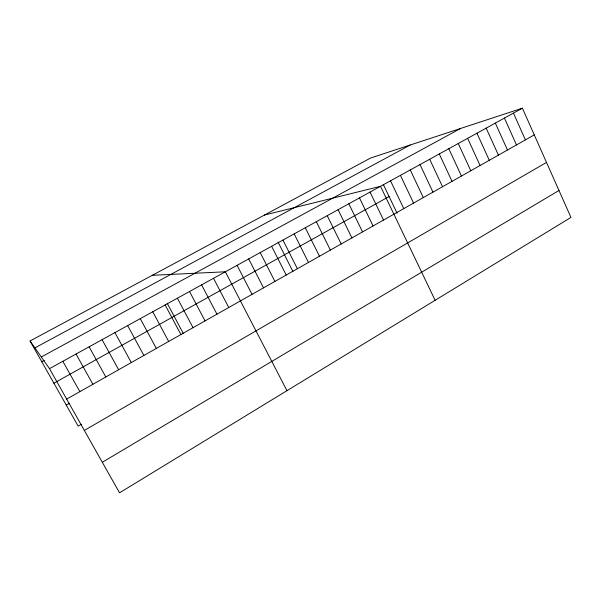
<?xml version="1.0" encoding="UTF-8"?>
<svg xmlns="http://www.w3.org/2000/svg" width="601" height="601" viewBox="0 0 601 601"><rect width="100%" height="100%" fill="white"/><g stroke="black" fill="none" stroke-linecap="round" stroke-linejoin="round"><path stroke-width="0.9" d="M102.32 462.289L558.975 190.472M84.343 430.429L546.504 162.413M81.353 424.306L78.16 426.147L30.05 340.985L370.659 157.995L522.397 108.18L570.95 217.419L119.546 492.82L49.492 368.646L30.05 340.985M66.26 405.082L69.483 403.248M66.666 399.094L534.266 134.879M53.887 383.183L389.095 196.535M49.492 368.646L522.397 108.18M41.777 361.734L44.234 360.39M41.304 356.994L460.524 128.494M34.911 347.896L410.19 145.014M264.432 215.068L380.523 186.318L435.124 300.29M152.293 275.311L225.352 271.787L286.962 390.68M62.827 361.299L79.843 391.649M76.034 354.027L92.892 384.279M89.121 346.815L105.821 376.97M102.087 339.678L118.622 369.735M114.926 332.601L131.311 362.568M127.652 325.599L143.887 355.461M140.258 318.65L156.343 348.422M152.752 311.776L168.686 341.451M165.125 304.955L180.916 334.539M167.146 303.159L183.35 333.563M177.393 298.201L193.034 327.688M189.548 291.508L205.046 320.904M201.59 284.874L216.953 314.173M213.528 278.301L228.748 307.509M237.079 265.326L252.029 294.355M248.701 258.926L263.516 287.864M260.218 252.585L274.905 281.426M271.629 246.297L286.196 275.048M278.068 242.09L292.965 271.607M282.951 240.062L297.382 268.73M294.167 233.879L308.478 262.457M305.293 227.756L319.477 256.244M316.314 221.686L330.377 250.084M327.245 215.661L341.188 243.976M338.085 209.696L351.908 237.921M348.828 203.777L362.531 231.911M359.488 197.909L373.071 225.961M370.051 192.087L383.521 220.056M383.243 184.304L397.081 213.235M390.515 180.818L403.767 208.615M400.424 175.357L413.571 203.078M410.258 169.94L423.299 197.579M420.016 164.569L432.945 192.125M429.692 159.242L442.516 186.716M439.286 153.954L452.02 181.352M448.812 148.702L461.44 176.025M458.262 143.504L470.793 170.744M467.638 138.335L480.071 165.5M476.946 133.212L489.282 160.294M486.171 128.126L498.417 155.133M495.337 123.085L507.477 150.01M504.427 118.074L516.477 144.931M513.449 113.108L525.402 139.883"/></g></svg>
